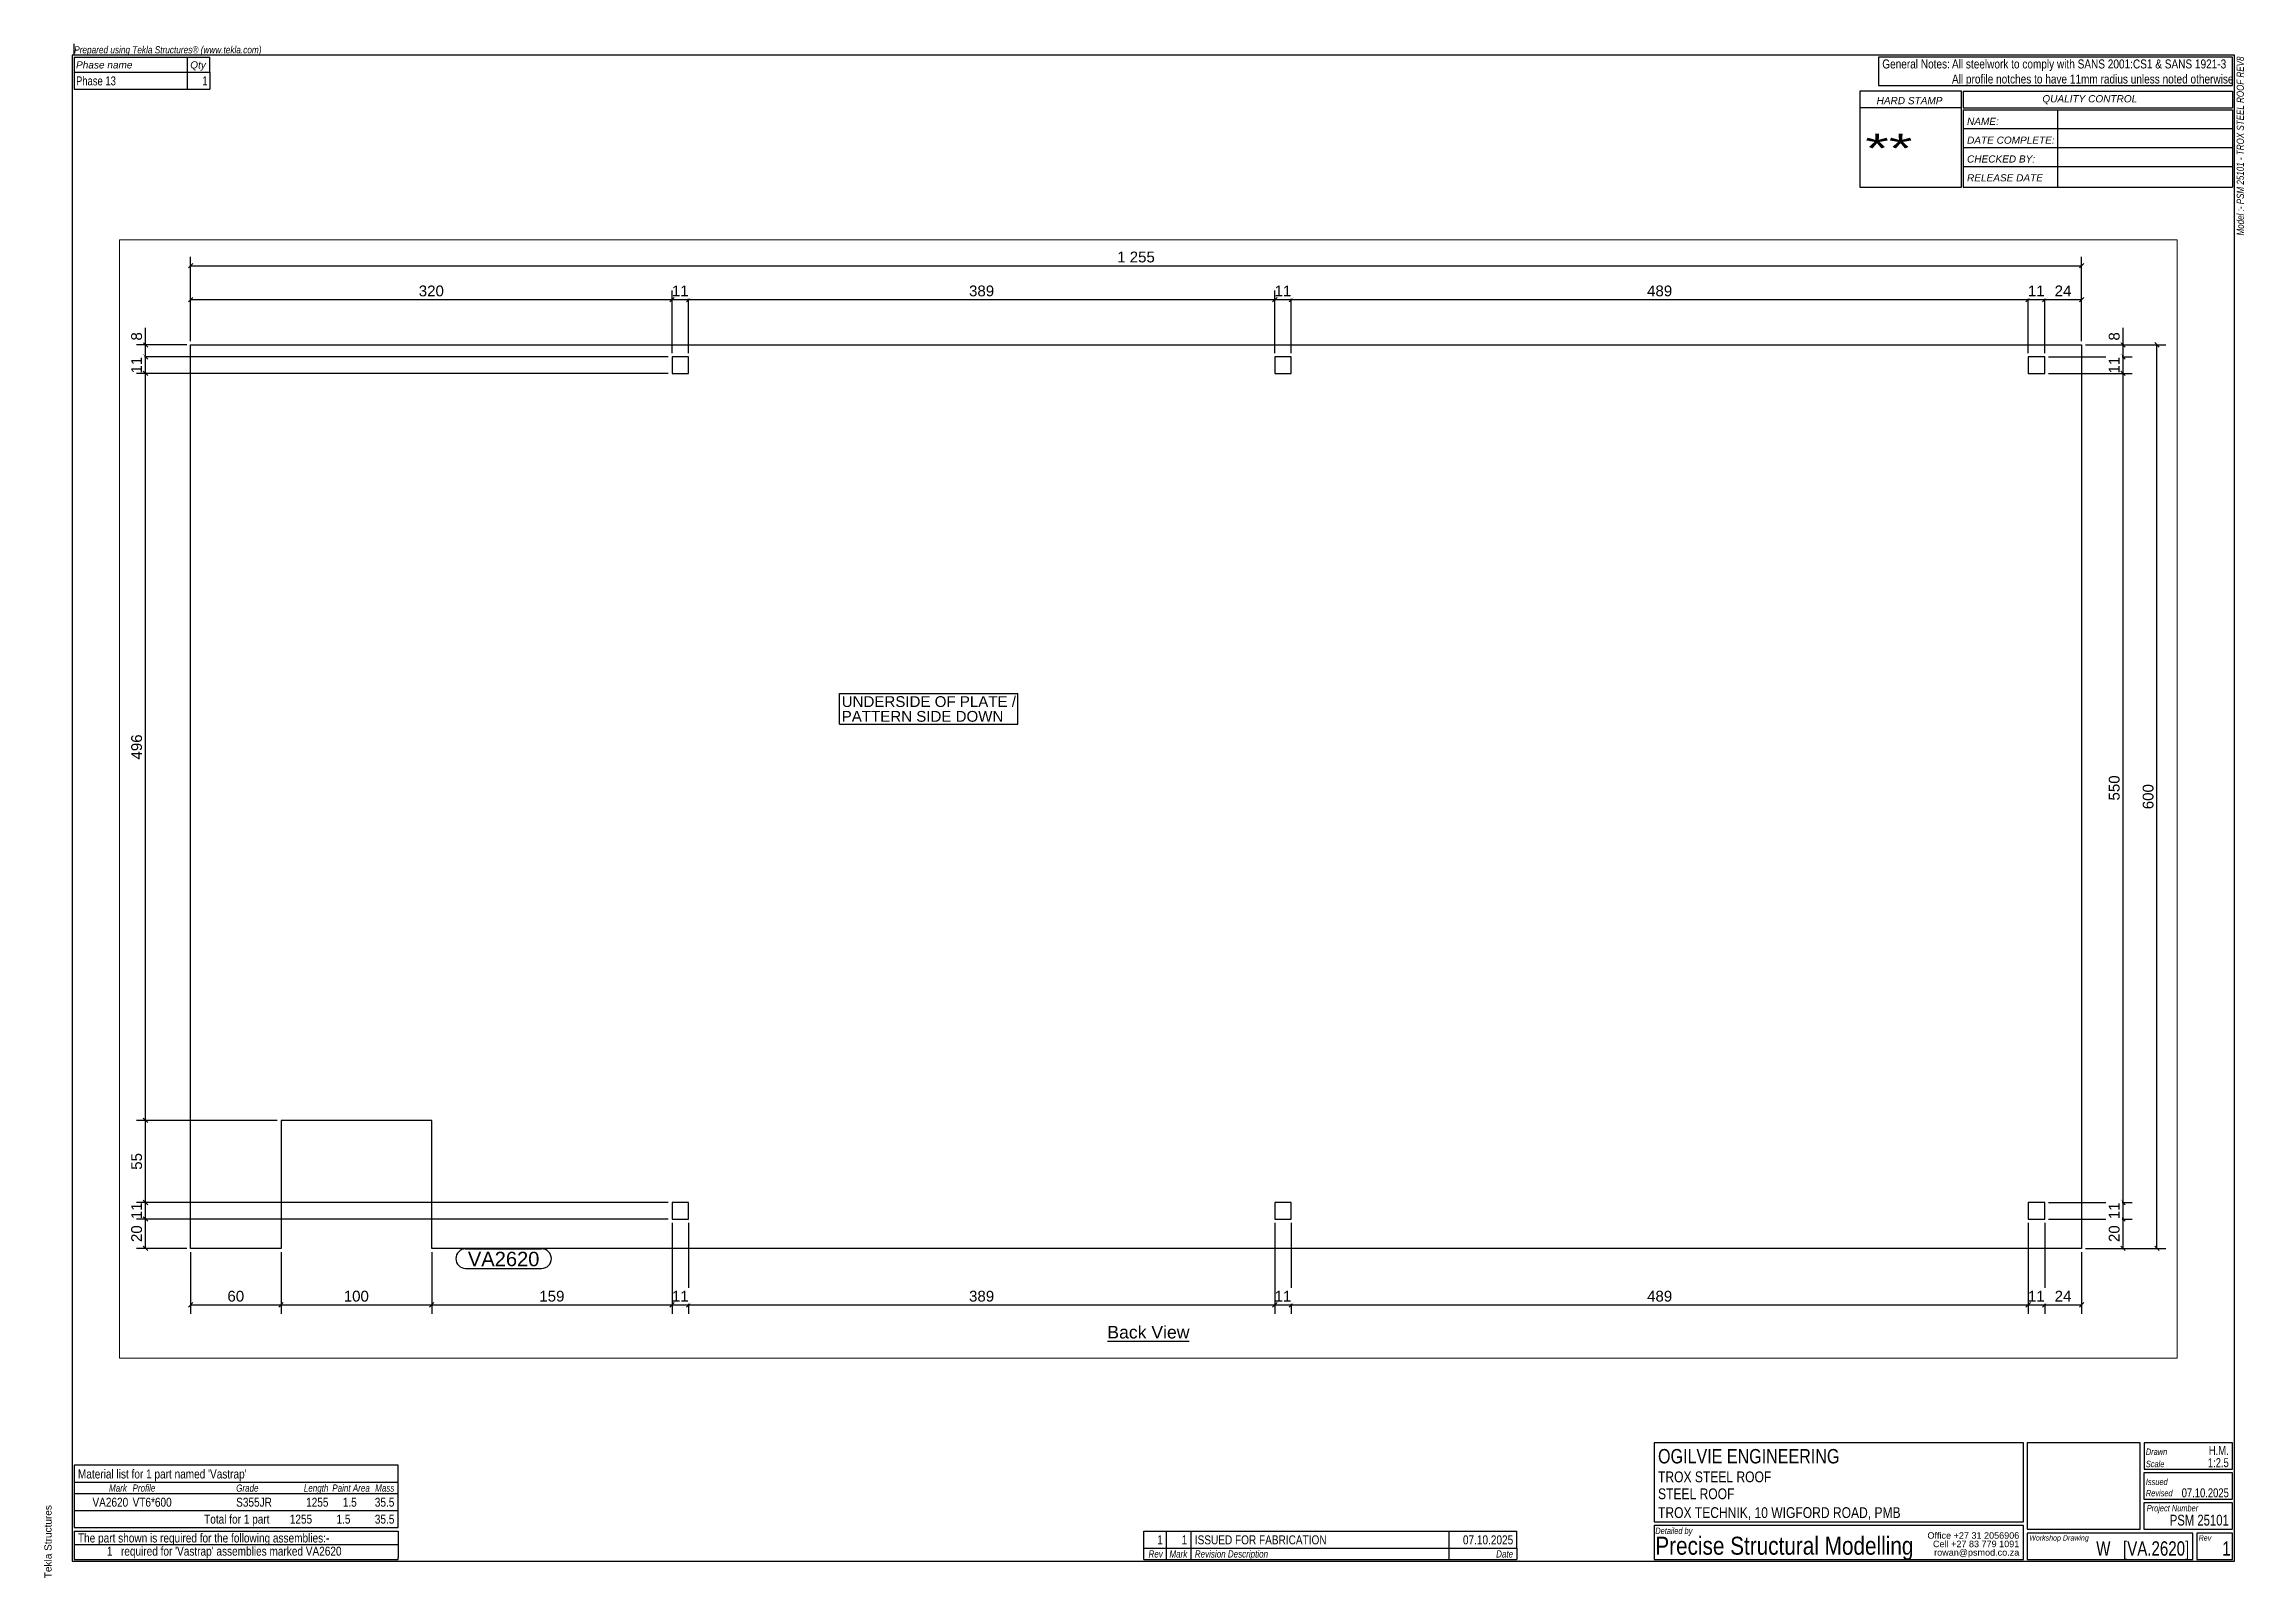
# Paper-space layout 'Layout1' of a CAD drawing. Header units: millimetres. Extents: x 2 to 587, y 6 to 413.
# The model-space entities are those that its viewports show. They can reach past a viewport. Long polylines and large blocks are cut down to what shows.
import ezdxf

# ---------------------------------------------------------------- set-up
doc = ezdxf.new("R2010")
doc.units = ezdxf.units.MM
doc.layers.add('Viewport layer', color=7, linetype='Continuous', plot=False)
doc.styles.add('Arial', font='ARIAL.TTF', dxfattribs={"height": 0.2})
doc.styles.add('Arial Italic', font='ARIALI.TTF', dxfattribs={"height": 0.2})
doc.styles.add('Arial Narrow Italic', font='ARIALNI.TTF', dxfattribs={"height": 0.2})
picture_1 = doc.add_image_def('image1.jpg', size_in_pixel=(1, 1))

# ---------------------------------------------------------------- blocks, each defined once
blk = doc.blocks.new('Unknown-35602758-7681')
at = {"color": 174, "linetype": 'Continuous'}
for p, q in [((584, 410), (10, 410)), ((10, 410), (10, 10)), ((584, 10), (584, 410)), ((10, 10), (584, 10))]:
    blk.add_line(p, q, dxfattribs=at)
at = {"color": 174, "linetype": 'Continuous', "style": 'Arial'}
blk.add_text('Tekla Structures', height=1.9102, rotation=90, dxfattribs=at).set_placement((4.5, 5.5))
blk = doc.blocks.new('Unknown-35602758-7833')
at = {"color": 3, "linetype": 'Continuous'}
for p, q in [((10.5, 409.5), (10.5, 405.5)), ((10.5, 409.5), (46.5, 409.5)), ((46.5, 405.5), (46.5, 409.5)), ((10.5, 405.5), (10.5, 401)), ((46.5, 405.5), (46.5, 401)), ((10.5, 401), (46.5, 401))]:
    blk.add_line(p, q, dxfattribs=at)
at = {"color": 7, "linetype": 'Continuous'}
for p, q in [((40.5, 409.5), (40.5, 405.5)), ((10.5, 405.5), (46.5, 405.5)), ((40.5, 405.5), (40.5, 401))]:
    blk.add_line(p, q, dxfattribs=at)
at = {"color": 7, "style": 'Arial Italic'}
for s, p in [('Phase name', (11, 406.5)), ('Qty', (41.31, 406.5))]:
    blk.add_text(s, height=1.909, dxfattribs=at).set_placement(p)
at = {"color": 1, "linetype": 'Continuous', "style": 'Arial', "width": 0.75}
for s, height, p in [('Phase 13', 2.388, (11, 402)), ('1', 2.39, (44.53, 402))]:
    blk.add_text(s, height=height, dxfattribs=at).set_placement(p)
blk = doc.blocks.new('Unknown-35602758-7828')
at = {"color": 3, "linetype": 'Continuous'}
for p, q in [((10.5, 18), (96.5, 18)), ((10.5, 18), (10.5, 14.5)), ((96.5, 18), (96.5, 14.5)), ((10.5, 14.5), (10.5, 11)), ((96.5, 14.5), (96.5, 11)), ((10.5, 11), (10.5, 10.5)), ((10.5, 10.5), (96.5, 10.5)), ((96.5, 10.5), (96.5, 11))]:
    blk.add_line(p, q, dxfattribs=at)
at = {"color": 7, "linetype": 'Continuous'}
blk.add_line((10.5, 14.5), (96.5, 14.5), dxfattribs=at)
blk.add_line((10.5, 14.5), (96.5, 14.5), dxfattribs=at)
at = {"color": 7, "linetype": 'Continuous', "style": 'Arial', "width": 0.8}
blk.add_text('The part shown is required for the following assemblies:-', height=2.3877, dxfattribs=at).set_placement((11.5, 15))
at = {"color": 1, "linetype": 'Continuous', "style": 'Arial', "width": 0.8}
for s, height, p in [('1', 2.39, (19.18, 11.5)), (" required for 'Vastrap' assemblies marked VA2620", 2.3877, (22.18, 11.5))]:
    blk.add_text(s, height=height, dxfattribs=at).set_placement(p)
blk = doc.blocks.new('Unknown-35602758-7829')
at = {"color": 3, "linetype": 'Continuous'}
for p, q in [((96.5, 35.5), (10.5, 35.5)), ((10.5, 35.5), (10.5, 19)), ((96.5, 19), (96.5, 35.5)), ((10.5, 19), (96.5, 19))]:
    blk.add_line(p, q, dxfattribs=at)
at = {"color": 7, "linetype": 'Continuous'}
for p, q in [((10.5, 31), (96.5, 31)), ((10.5, 28), (96.5, 28)), ((10.5, 23.5), (96.5, 23.5))]:
    blk.add_line(p, q, dxfattribs=at)
at = {"color": 2, "linetype": 'Continuous'}
blk.add_line((11.5, 28.25), (11.5, 28.25), dxfattribs=at)
at = {"color": 7, "linetype": 'Continuous', "style": 'Arial', "width": 0.8}
for s, p in [("Material list for 1 part named 'Vastrap'", (11.5, 32)), ('Total for 1 part', (45, 20))]:
    blk.add_text(s, height=2.3877, dxfattribs=at).set_placement(p)
at = {"color": 7, "width": 0.8}
for s, height, style, p in [('Mark', 1.909, 'Arial Italic', (19.76, 28.5)), ('Profile', 1.909, 'Arial Italic', (26, 28.5)), ('Grade', 1.909, 'Arial Italic', (53.5, 28.5)), ('Length', 1.909, 'Arial Italic', (71.47, 28.5)), ('Paint Area', 1.909, 'Arial Italic', (79.02, 28.5)), ('Mass', 1.909, 'Arial Italic', (90.4, 28.5)), ('1255', 2.388, 'Arial', (67.74, 20)), ('1.5', 2.388, 'Arial', (80.13, 20)), ('35.5', 2.388, 'Arial', (90.31, 20))]:
    blk.add_text(s, height=height, dxfattribs=dict(at, style=style)).set_placement(p)
at = {"color": 1, "style": 'Arial', "width": 0.8}
for s, p in [('VA2620', (15.35, 24.5)), ('VT6*600', (26, 24.5)), ('S355JR', (53.5, 24.5)), ('1255', (72.07, 24.5)), ('1.5', (81.8, 24.5)), ('35.5', (90.31, 24.5))]:
    blk.add_text(s, height=2.388, dxfattribs=at).set_placement(p)
blk = doc.blocks.new('Unknown-35602758-7830')
at = {"color": 7, "style": 'Arial Italic', "width": 0.8}
blk.add_text('Model :- PSM 25101 - TROX STEEL ROOF REV8', height=1.9089, rotation=90, dxfattribs=at).set_placement((586.5, 362.13))
blk = doc.blocks.new('Unknown-35602758-7831')
at = {"color": 3, "linetype": 'Continuous'}
for p, q in [((583.5, 409.5), (489.5, 409.5)), ((489.5, 409.5), (489.5, 402)), ((583.5, 402), (583.5, 409.5)), ((489.5, 402), (583.5, 402))]:
    blk.add_line(p, q, dxfattribs=at)
at = {"color": 7, "style": 'Arial', "width": 0.8}
for s, p in [('General Notes:', (490.5, 406.5)), ('All profile notches to have 11mm radius unless noted otherwise', (509, 402.5))]:
    blk.add_text(s, height=2.3877, dxfattribs=at).set_placement(p)
at = {"color": 7, "linetype": 'Continuous', "style": 'Arial', "width": 0.8}
blk.add_text('All steelwork to comply with SANS 2001:CS1 & SANS 1921-3', height=2.3877, dxfattribs=at).set_placement((509, 406.5))
blk = doc.blocks.new('Unknown-35602758-7832')
at = {"color": 2, "linetype": 'Continuous'}
blk.add_line((10.5, 410), (10.5, 413), dxfattribs=at)
at = {"color": 7, "style": 'Arial Narrow Italic'}
blk.add_text('Prepared using Tekla Structures® (www.tekla.com)', height=1.9089, dxfattribs=at).set_placement((10.5, 410.5))
blk = doc.blocks.new('Unknown-35602758-7834')
at = {"color": 3, "linetype": 'Continuous'}
for p, q in [((527.97, 41.5), (429.97, 41.5)), ((429.97, 41.5), (429.97, 20.5)), ((527.97, 20.5), (527.97, 41.5)), ((558.97, 41.5), (528.97, 41.5)), ((528.97, 41.5), (528.97, 18.5)), ((558.97, 18.5), (558.97, 41.5)), ((583.47, 41.5), (560, 41.5)), ((560, 41.5), (560, 34.5)), ((583.47, 34.5), (583.47, 41.5)), ((583.5, 33.5), (559.97, 33.5)), ((559.97, 33.5), (559.97, 26.5)), ((560, 34.5), (583.47, 34.5)), ((583.5, 26.5), (583.5, 33.5)), ((559.97, 26.5), (583.5, 26.5)), ((583.5, 25.5), (559.97, 25.5)), ((559.97, 25.5), (559.97, 18.5)), ((583.5, 18.5), (583.5, 25.5)), ((429.97, 20.5), (527.97, 20.5)), ((527.97, 19.5), (429.97, 19.5)), ((429.97, 19.5), (429.97, 10.5)), ((527.97, 10.5), (527.97, 19.5)), ((528.97, 18.5), (558.97, 18.5)), ((559.97, 18.5), (583.5, 18.5)), ((429.97, 10.5), (527.97, 10.5))]:
    blk.add_line(p, q, dxfattribs=at)
at = {"color": 5, "linetype": 'Continuous'}
for p, q in [((572.97, 17.5), (528.97, 17.5)), ((528.97, 17.5), (528.97, 10.5)), ((572.97, 10.5), (572.97, 17.5)), ((583.5, 17.5), (573.97, 17.5)), ((573.97, 17.5), (573.97, 10.5)), ((583.5, 10.5), (583.5, 17.5)), ((528.97, 10.5), (572.97, 10.5)), ((573.97, 10.5), (583.5, 10.5))]:
    blk.add_line(p, q, dxfattribs=at)
at = {"color": 1, "linetype": 'Continuous', "style": 'Arial'}
for s, height, width, p in [('OGILVIE ENGINEERING', 3.8203, 0.8, (430.97, 36)), ('1:2.5', 2.388, 0.75, (576.93, 35)), ('H.M.', 2.388, 0.75, (577.19, 38.25)), ('07.10.2025', 2.388, 0.75, (569.98, 27)), ('PSM 25101', 2.865, 0.75, (566.81, 19.5))]:
    blk.add_text(s, height=height, dxfattribs=dict(at, width=width)).set_placement(p)
at = {"color": 7, "linetype": 'Continuous'}
for s, height, style, width, p in [('Drawn', 1.718, 'Arial Italic', 0.75, (560.47, 38.25)), ('Scale', 1.718, 'Arial Italic', 0.75, (560.47, 35)), ('TROX STEEL ROOF', 2.8652, 'Arial', 0.8, (430.97, 31)), ('STEEL ROOF', 2.865, 'Arial', 0.8, (430.97, 26.5)), ('Issued', 1.718, 'Arial Italic', 0.75, (560.47, 30.25)), ('TROX TECHNIK, 10 WIGFORD ROAD, PMB', 2.8652, 'Arial', 0.8, (430.97, 21.5)), ('Revised', 1.718, 'Arial Italic', 0.75, (560.47, 27.25)), ('Project Number', 1.718, 'Arial Italic', 0.75, (560.71, 23.25)), ('Detailed by', 1.718, 'Arial Italic', 0.75, (430.25, 17.25)), ('Workshop Drawing', 1.4316, 'Arial Italic', 0.75, (529.5, 15.5)), ('Rev', 1.432, 'Arial Italic', 0.75, (574.5, 15.5))]:
    blk.add_text(s, height=height, dxfattribs=dict(at, style=style, width=width)).set_placement(p)
at = {"color": 7, "linetype": 'Continuous', "style": 'Arial'}
for s, p in [('Office +27 31 2056906', (502.5, 16)), ('Cell +27 83 779 1091', (503.97, 13.75)), ('rowan@psmod.co.za', (504.27, 11.5))]:
    blk.add_text(s, height=1.7191, dxfattribs=at).set_placement(p)
at = {"color": 5, "linetype": 'Continuous', "style": 'Arial'}
for s, height, width, p in [('Precise Structural Modelling', 4.7754, 0.825, (430.25, 11.75)), ('W   [VA.2620]', 3.8203, 0.75, (547.3, 11.5)), ('1', 3.82, 0.75, (580.77, 11.5))]:
    blk.add_text(s, height=height, dxfattribs=dict(at, width=width)).set_placement(p)
at = {"color": 7, "linetype": 'Continuous'}
image = blk.add_image(picture_1, insert=(394, 10), size_in_units=(0.0616, 0.0967), dxfattribs=at)
image.dxf.flags = 7
blk = doc.blocks.new('Unknown-35602758-7835')
at = {"color": 3, "linetype": 'Continuous'}
for p, q in [((294.5, 18), (393.5, 18)), ((294.5, 13.5), (294.5, 18)), ((393.5, 13.5), (393.5, 18)), ((294.5, 10.5), (294.5, 13.5)), ((393.5, 13.5), (393.5, 10.5)), ((294.5, 10.5), (393.5, 10.5))]:
    blk.add_line(p, q, dxfattribs=at)
at = {"color": 7, "linetype": 'Continuous'}
for p, q in [((294.5, 18), (393.5, 18)), ((300.5, 13.5), (300.5, 18)), ((307, 13.5), (307, 18)), ((375.5, 13.5), (375.5, 18)), ((294.5, 13.5), (393.5, 13.5)), ((300.5, 10.5), (300.5, 13.5)), ((307, 10.5), (307, 13.5)), ((375.5, 10.5), (375.5, 13.5)), ((381, 10.5), (381, 10.5))]:
    blk.add_line(p, q, dxfattribs=at)
at = {"color": 7, "linetype": 'Continuous', "style": 'Arial Italic', "width": 0.8}
for s, height, p in [('Rev', 1.909, (295.71, 11)), ('Mark', 1.909, (301.26, 11)), ('Revision Description', 1.9089, (308, 11)), ('Date', 1.909, (387.99, 11))]:
    blk.add_text(s, height=height, dxfattribs=at).set_placement(p)
at = {"color": 1, "linetype": 'Continuous', "style": 'Arial', "width": 0.8}
for s, height, p in [('1', 2.39, (298.02, 14.5)), ('1', 2.39, (304.52, 14.5)), ('ISSUED FOR FABRICATION', 2.3877, (308, 14.5)), ('07.10.2025', 2.388, (379.17, 14.5))]:
    blk.add_text(s, height=height, dxfattribs=at).set_placement(p)
blk = doc.blocks.new('Unknown-35602758-7837')
at = {"color": 3, "linetype": 'Continuous'}
for p, q in [((511.5, 400.5), (484.5, 400.5)), ((484.5, 400.5), (484.5, 375)), ((511.5, 375), (511.5, 400.5)), ((512, 400.5), (512, 396)), ((512, 400.5), (583.5, 400.5)), ((583.5, 400.5), (583.5, 396)), ((511.5, 396), (484.5, 396)), ((512, 396), (583.5, 396)), ((512, 395.5), (512, 375)), ((512, 395.5), (583.5, 395.5)), ((537, 395.5), (537, 375)), ((583.5, 395.5), (583.5, 375)), ((583.5, 390.5), (512, 390.5)), ((512, 385.5), (583.5, 385.5)), ((512, 380.5), (583.5, 380.5)), ((484.5, 375), (511.5, 375)), ((512, 375), (583.5, 375))]:
    blk.add_line(p, q, dxfattribs=at)
at = {"color": 7, "linetype": 'Continuous', "style": 'Arial Italic'}
for s, height, p in [('HARD STAMP', 1.909, (489, 397)), ('NAME:', 1.909, (513, 391.5)), ('DATE COMPLETE:', 1.9089, (513, 386.5)), ('CHECKED BY:', 1.9089, (513, 381.5)), ('RELEASE DATE', 1.9089, (513, 376.5))]:
    blk.add_text(s, height=height, dxfattribs=at).set_placement(p)
at = {"color": 7, "style": 'Arial Italic'}
blk.add_text('QUALITY CONTROL', height=1.9089, dxfattribs=at).set_placement((533, 397.5))
at = {"color": 7, "linetype": 'Continuous', "style": 'Arial', "width": 1.5}
blk.add_text('**', height=7.641, dxfattribs=at).set_placement((486, 381.5))
blk = doc.blocks.new('Unknown-35602758-11 - 5966')
at = {"color": 6, "linetype": 'Continuous'}
blk.add_line((655.7, 11.2), (710.1, 11.2), dxfattribs=at)
at = {"color": 0, "linetype": 'Continuous'}
blk.add_wipeout([(710.1, 13.1), (710.1, 21.9), (655.7, 21.9), (655.7, 13.1)], dxfattribs=at)
at = {"color": 6, "linetype": 'Continuous', "style": 'Arial'}
blk.add_text('Back View', height=8.36, dxfattribs=at).set_placement((655.7, 13.1))
blk = doc.blocks.new('Part-35602758-6001 - 5966')
at = {"color": 30, "linetype": 'Continuous'}
for p, q in [((47.3, 72.9), (47.3, 672.9)), ((47.3, 672.9), (1302.3, 672.9)), ((1302.3, 672.9), (1302.3, 72.9)), ((377.8, 664.9), (366.8, 664.9)), ((366.8, 664.9), (366.8, 653.9)), ((377.8, 653.9), (377.8, 664.9)), ((777.8, 664.9), (766.8, 664.9)), ((766.8, 664.9), (766.8, 653.9)), ((777.8, 653.9), (777.8, 664.9)), ((1277.8, 664.9), (1266.8, 664.9)), ((1266.8, 664.9), (1266.8, 653.9)), ((1277.8, 653.9), (1277.8, 664.9)), ((366.8, 653.9), (377.8, 653.9)), ((766.8, 653.9), (777.8, 653.9)), ((1266.8, 653.9), (1277.8, 653.9)), ((207.3, 157.9), (107.3, 157.9)), ((107.3, 157.9), (107.3, 72.9)), ((207.3, 72.9), (207.3, 157.9)), ((377.8, 103.4), (366.8, 103.4)), ((366.8, 103.4), (366.8, 92.4)), ((377.8, 92.4), (377.8, 103.4)), ((777.8, 103.4), (766.8, 103.4)), ((766.8, 103.4), (766.8, 92.4)), ((777.8, 92.4), (777.8, 103.4)), ((1277.8, 103.4), (1266.8, 103.4)), ((1266.8, 103.4), (1266.8, 92.4)), ((1277.8, 92.4), (1277.8, 103.4)), ((366.8, 92.4), (377.8, 92.4)), ((766.8, 92.4), (777.8, 92.4)), ((1266.8, 92.4), (1277.8, 92.4)), ((107.3, 72.9), (47.3, 72.9)), ((1302.3, 72.9), (207.3, 72.9))]:
    blk.add_line(p, q, dxfattribs=at)
blk = doc.blocks.new('StraightDimension-35602758-6169 - 5966')
at = {"color": 7, "linetype": 'Continuous'}
for p, q in [((364.3, 103.4), (11.3, 103.4)), ((15.8, 104.9), (18.8, 101.9)), ((17.3, 92.4), (17.3, 103.4)), ((364.3, 92.4), (11.3, 92.4)), ((18.8, 90.9), (15.8, 93.9))]:
    blk.add_line(p, q, dxfattribs=at)
at = {"color": 0}
blk.add_wipeout([(16.5, 104.9), (6, 104.9), (6, 90.8), (16.5, 90.8)], dxfattribs=at)
at = {"color": 96, "style": 'Arial'}
blk.add_text('11', height=7.16, rotation=90.0002, dxfattribs=at).set_placement((15, 92.3))
blk = doc.blocks.new('StraightDimension-35602758-6012 - 5966')
at = {"color": 7, "linetype": 'Continuous'}
for p, q in [((107.3, 70.4), (107.3, 29.4)), ((207.3, 70.4), (207.3, 29.4)), ((108.8, 36.9), (105.8, 33.9)), ((107.3, 35.4), (207.3, 35.4)), ((205.8, 33.9), (208.8, 36.9))]:
    blk.add_line(p, q, dxfattribs=at)
at = {"color": 0}
blk.add_wipeout([(167.1, 36.1), (167.1, 46.6), (147.4, 46.6), (147.4, 36.1)], dxfattribs=at)
at = {"color": 96, "style": 'Arial'}
blk.add_text('100', height=7.16, dxfattribs=at).set_placement((148.9, 37.6))
blk = doc.blocks.new('StraightDimension-35602758-6133 - 5966')
at = {"color": 7, "linetype": 'Continuous'}
for p, q in [((779.3, 704.4), (776.3, 701.4)), ((777.8, 667.4), (777.8, 708.9)), ((777.8, 702.9), (1266.8, 702.9)), ((1265.3, 701.4), (1268.3, 704.4)), ((1266.8, 667.4), (1266.8, 708.9))]:
    blk.add_line(p, q, dxfattribs=at)
at = {"color": 0}
blk.add_wipeout([(1032.1, 703.6), (1032.1, 714.1), (1012.4, 714.1), (1012.4, 703.6)], dxfattribs=at)
at = {"color": 96, "style": 'Arial'}
blk.add_text('489', height=7.16, dxfattribs=at).set_placement((1013.9, 705.1))
blk = doc.blocks.new('StraightDimension-35602758-6005 - 5966')
at = {"color": 7, "linetype": 'Continuous'}
for p, q in [((1277.8, 89.9), (1277.8, 29.4)), ((1302.3, 70.4), (1302.3, 29.4)), ((1279.3, 36.9), (1276.3, 33.9)), ((1277.8, 35.4), (1302.3, 35.4)), ((1300.8, 33.9), (1303.8, 36.9))]:
    blk.add_line(p, q, dxfattribs=at)
at = {"color": 0}
blk.add_wipeout([(1297.1, 36.1), (1297.1, 46.6), (1282.9, 46.6), (1282.9, 36.1)], dxfattribs=at)
at = {"color": 96, "style": 'Arial'}
blk.add_text('24', height=7.16, dxfattribs=at).set_placement((1284.4, 37.6))
blk = doc.blocks.new('StraightDimension-35602758-6134 - 5966')
at = {"color": 7, "linetype": 'Continuous'}
for p, q in [((765.3, 701.4), (768.3, 704.4)), ((766.8, 667.4), (766.8, 708.9)), ((766.8, 702.9), (777.8, 702.9)), ((779.3, 704.4), (776.3, 701.4)), ((777.8, 667.4), (777.8, 708.9))]:
    blk.add_line(p, q, dxfattribs=at)
at = {"color": 0}
blk.add_wipeout([(779.3, 703.6), (779.3, 714.1), (765.2, 714.1), (765.2, 703.6)], dxfattribs=at)
at = {"color": 96, "style": 'Arial'}
blk.add_text('11', height=7.16, dxfattribs=at).set_placement((766.7, 705.1))
blk = doc.blocks.new('StraightDimension-35602758-6006 - 5966')
at = {"color": 7, "linetype": 'Continuous'}
for p, q in [((1266.8, 89.9), (1266.8, 29.4)), ((1277.8, 89.9), (1277.8, 29.4)), ((1265.3, 33.9), (1268.3, 36.9)), ((1266.8, 35.4), (1277.8, 35.4)), ((1279.3, 36.9), (1276.3, 33.9))]:
    blk.add_line(p, q, dxfattribs=at)
at = {"color": 0}
blk.add_wipeout([(1279.3, 36.1), (1279.3, 46.6), (1265.2, 46.6), (1265.2, 36.1)], dxfattribs=at)
at = {"color": 96, "style": 'Arial'}
blk.add_text('11', height=7.16, dxfattribs=at).set_placement((1266.7, 37.6))
blk = doc.blocks.new('StraightDimension-35602758-6135 - 5966')
at = {"color": 7, "linetype": 'Continuous'}
for p, q in [((379.3, 704.4), (376.3, 701.4)), ((377.8, 667.4), (377.8, 708.9)), ((377.8, 702.9), (766.8, 702.9)), ((765.3, 701.4), (768.3, 704.4)), ((766.8, 667.4), (766.8, 708.9))]:
    blk.add_line(p, q, dxfattribs=at)
at = {"color": 0}
blk.add_wipeout([(582.1, 703.6), (582.1, 714.1), (562.4, 714.1), (562.4, 703.6)], dxfattribs=at)
at = {"color": 96, "style": 'Arial'}
blk.add_text('389', height=7.16, dxfattribs=at).set_placement((563.9, 705.1))
blk = doc.blocks.new('StraightDimension-35602758-6007 - 5966')
at = {"color": 7, "linetype": 'Continuous'}
for p, q in [((777.8, 89.9), (777.8, 29.4)), ((1266.8, 89.9), (1266.8, 29.4)), ((779.3, 36.9), (776.3, 33.9)), ((777.8, 35.4), (1266.8, 35.4)), ((1265.3, 33.9), (1268.3, 36.9))]:
    blk.add_line(p, q, dxfattribs=at)
at = {"color": 0}
blk.add_wipeout([(1032.1, 36.1), (1032.1, 46.6), (1012.4, 46.6), (1012.4, 36.1)], dxfattribs=at)
at = {"color": 96, "style": 'Arial'}
blk.add_text('489', height=7.16, dxfattribs=at).set_placement((1013.9, 37.6))
blk = doc.blocks.new('StraightDimension-35602758-6136 - 5966')
at = {"color": 7, "linetype": 'Continuous'}
for p, q in [((365.3, 701.4), (368.3, 704.4)), ((366.8, 667.4), (366.8, 708.9)), ((366.8, 702.9), (377.8, 702.9)), ((379.3, 704.4), (376.3, 701.4)), ((377.8, 667.4), (377.8, 708.9))]:
    blk.add_line(p, q, dxfattribs=at)
at = {"color": 0}
blk.add_wipeout([(379.3, 703.6), (379.3, 714.1), (365.2, 714.1), (365.2, 703.6)], dxfattribs=at)
at = {"color": 96, "style": 'Arial'}
blk.add_text('11', height=7.16, dxfattribs=at).set_placement((366.7, 705.1))
blk = doc.blocks.new('StraightDimension-35602758-6008 - 5966')
at = {"color": 7, "linetype": 'Continuous'}
for p, q in [((766.8, 89.9), (766.8, 29.4)), ((777.8, 89.9), (777.8, 29.4)), ((765.3, 33.9), (768.3, 36.9)), ((766.8, 35.4), (777.8, 35.4)), ((779.3, 36.9), (776.3, 33.9))]:
    blk.add_line(p, q, dxfattribs=at)
at = {"color": 0}
blk.add_wipeout([(779.3, 36.1), (779.3, 46.6), (765.2, 46.6), (765.2, 36.1)], dxfattribs=at)
at = {"color": 96, "style": 'Arial'}
blk.add_text('11', height=7.16, dxfattribs=at).set_placement((766.7, 37.6))
blk = doc.blocks.new('StraightDimension-35602758-6137 - 5966')
at = {"color": 7, "linetype": 'Continuous'}
for p, q in [((48.8, 704.4), (45.8, 701.4)), ((47.3, 675.4), (47.3, 708.9)), ((47.3, 702.9), (366.8, 702.9)), ((365.3, 701.4), (368.3, 704.4)), ((366.8, 667.4), (366.8, 708.9))]:
    blk.add_line(p, q, dxfattribs=at)
at = {"color": 0}
blk.add_wipeout([(216.8, 703.6), (216.8, 714.1), (197.2, 714.1), (197.2, 703.6)], dxfattribs=at)
at = {"color": 96, "style": 'Arial'}
blk.add_text('320', height=7.16, dxfattribs=at).set_placement((198.7, 705.1))
blk = doc.blocks.new('StraightDimension-35602758-6009 - 5966')
at = {"color": 7, "linetype": 'Continuous'}
for p, q in [((377.8, 89.9), (377.8, 29.4)), ((766.8, 89.9), (766.8, 29.4)), ((379.3, 36.9), (376.3, 33.9)), ((377.8, 35.4), (766.8, 35.4)), ((765.3, 33.9), (768.3, 36.9))]:
    blk.add_line(p, q, dxfattribs=at)
at = {"color": 0}
blk.add_wipeout([(582.1, 36.1), (582.1, 46.6), (562.4, 46.6), (562.4, 36.1)], dxfattribs=at)
at = {"color": 96, "style": 'Arial'}
blk.add_text('389', height=7.16, dxfattribs=at).set_placement((563.9, 37.6))
blk = doc.blocks.new('StraightDimension-35602758-6195 - 5966')
at = {"color": 7, "linetype": 'Continuous'}
for p, q in [((1280.3, 92.4), (1335.8, 92.4)), ((1331.3, 90.9), (1328.3, 93.9)), ((1329.8, 72.9), (1329.8, 92.4)), ((1328.3, 74.4), (1331.3, 71.4)), ((1304.8, 72.9), (1335.8, 72.9))]:
    blk.add_line(p, q, dxfattribs=at)
at = {"color": 0}
blk.add_wipeout([(1329, 89.7), (1318.5, 89.7), (1318.5, 75.6), (1329, 75.6)], dxfattribs=at)
at = {"color": 96, "style": 'Arial'}
blk.add_text('20', height=7.16, rotation=90.0002, dxfattribs=at).set_placement((1327.5, 77.1))
blk = doc.blocks.new('StraightDimension-35602758-6010 - 5966')
at = {"color": 7, "linetype": 'Continuous'}
for p, q in [((366.8, 89.9), (366.8, 29.4)), ((377.8, 89.9), (377.8, 29.4)), ((365.3, 33.9), (368.3, 36.9)), ((366.8, 35.4), (377.8, 35.4)), ((379.3, 36.9), (376.3, 33.9))]:
    blk.add_line(p, q, dxfattribs=at)
at = {"color": 0}
blk.add_wipeout([(379.3, 36.1), (379.3, 46.6), (365.2, 46.6), (365.2, 36.1)], dxfattribs=at)
at = {"color": 96, "style": 'Arial'}
blk.add_text('11', height=7.16, dxfattribs=at).set_placement((366.7, 37.6))
blk = doc.blocks.new('StraightDimension-35602758-6011 - 5966')
at = {"color": 7, "linetype": 'Continuous'}
for p, q in [((366.8, 89.9), (366.8, 29.4)), ((207.3, 70.4), (207.3, 29.4)), ((208.8, 36.9), (205.8, 33.9)), ((207.3, 35.4), (366.8, 35.4)), ((365.3, 33.9), (368.3, 36.9))]:
    blk.add_line(p, q, dxfattribs=at)
at = {"color": 0}
blk.add_wipeout([(296.8, 36.1), (296.8, 46.6), (277.2, 46.6), (277.2, 36.1)], dxfattribs=at)
at = {"color": 96, "style": 'Arial'}
blk.add_text('159', height=7.16, dxfattribs=at).set_placement((278.7, 37.6))
blk = doc.blocks.new('StraightDimension-35602758-6013 - 5966')
at = {"color": 7, "linetype": 'Continuous'}
for p, q in [((47.3, 70.4), (47.3, 29.4)), ((107.3, 70.4), (107.3, 29.4)), ((48.8, 36.9), (45.8, 33.9)), ((47.3, 35.4), (107.3, 35.4)), ((105.8, 33.9), (108.8, 36.9))]:
    blk.add_line(p, q, dxfattribs=at)
at = {"color": 0}
blk.add_wipeout([(84.3, 36.1), (84.3, 46.6), (70.2, 46.6), (70.2, 36.1)], dxfattribs=at)
at = {"color": 96, "style": 'Arial'}
blk.add_text('60', height=7.16, dxfattribs=at).set_placement((71.7, 37.6))
blk = doc.blocks.new('StraightDimension-35602758-6131 - 5966')
at = {"color": 7, "linetype": 'Continuous'}
for p, q in [((1279.3, 704.4), (1276.3, 701.4)), ((1277.8, 667.4), (1277.8, 708.9)), ((1277.8, 702.9), (1302.3, 702.9)), ((1300.8, 701.4), (1303.8, 704.4)), ((1302.3, 675.4), (1302.3, 708.9))]:
    blk.add_line(p, q, dxfattribs=at)
at = {"color": 0}
blk.add_wipeout([(1297.1, 703.6), (1297.1, 714.1), (1282.9, 714.1), (1282.9, 703.6)], dxfattribs=at)
at = {"color": 96, "style": 'Arial'}
blk.add_text('24', height=7.16, dxfattribs=at).set_placement((1284.4, 705.1))
blk = doc.blocks.new('StraightDimension-35602758-6132 - 5966')
at = {"color": 7, "linetype": 'Continuous'}
for p, q in [((1265.3, 701.4), (1268.3, 704.4)), ((1266.8, 667.4), (1266.8, 708.9)), ((1266.8, 702.9), (1277.8, 702.9)), ((1279.3, 704.4), (1276.3, 701.4)), ((1277.8, 667.4), (1277.8, 708.9))]:
    blk.add_line(p, q, dxfattribs=at)
at = {"color": 0}
blk.add_wipeout([(1279.3, 703.6), (1279.3, 714.1), (1265.2, 714.1), (1265.2, 703.6)], dxfattribs=at)
at = {"color": 96, "style": 'Arial'}
blk.add_text('11', height=7.16, dxfattribs=at).set_placement((1266.7, 705.1))
blk = doc.blocks.new('StraightDimension-35602758-6160 - 5966')
at = {"color": 7, "linetype": 'Continuous'}
for p, q in [((47.3, 675.4), (47.3, 731.4)), ((1302.3, 675.4), (1302.3, 731.4)), ((48.8, 726.9), (45.8, 723.9)), ((47.3, 725.4), (1302.3, 725.4)), ((1300.8, 723.9), (1303.8, 726.9))]:
    blk.add_line(p, q, dxfattribs=at)
at = {"color": 0}
blk.add_wipeout([(688.8, 726.1), (688.8, 736.6), (660.7, 736.6), (660.7, 726.1)], dxfattribs=at)
at = {"color": 96, "style": 'Arial'}
blk.add_text('1 255', height=7.16, dxfattribs=at).set_placement((662.2, 727.6))
blk = doc.blocks.new('StraightDimension-35602758-6165 - 5966')
at = {"color": 7, "linetype": 'Continuous'}
for p, q in [((44.8, 672.9), (11.3, 672.9)), ((15.8, 674.4), (18.8, 671.4)), ((17.3, 664.9), (17.3, 672.9)), ((364.3, 664.9), (11.3, 664.9)), ((18.8, 663.4), (15.8, 666.4))]:
    blk.add_line(p, q, dxfattribs=at)
at = {"color": 0}
blk.add_wipeout([(16.5, 682.7), (6, 682.7), (6, 674.2), (16.5, 674.2)], dxfattribs=at)
at = {"color": 7, "linetype": 'Continuous'}
blk.add_line((17.3, 672.9), (17.3, 684.1), dxfattribs=at)
blk.add_line((17.3, 672.9), (17.3, 684.1), dxfattribs=at)
at = {"color": 96, "style": 'Arial'}
blk.add_text('8', height=7.16, rotation=90.0002, dxfattribs=at).set_placement((15, 675.7))
blk = doc.blocks.new('StraightDimension-35602758-6166 - 5966')
at = {"color": 7, "linetype": 'Continuous'}
for p, q in [((364.3, 664.9), (11.3, 664.9)), ((15.8, 666.4), (18.8, 663.4)), ((17.3, 653.9), (17.3, 664.9)), ((364.3, 653.9), (11.3, 653.9)), ((18.8, 652.4), (15.8, 655.4))]:
    blk.add_line(p, q, dxfattribs=at)
at = {"color": 0}
blk.add_wipeout([(16.5, 666.4), (6, 666.4), (6, 652.3), (16.5, 652.3)], dxfattribs=at)
at = {"color": 96, "style": 'Arial'}
blk.add_text('11', height=7.16, rotation=90.0002, dxfattribs=at).set_placement((15, 653.8))
blk = doc.blocks.new('StraightDimension-35602758-6167 - 5966')
at = {"color": 7, "linetype": 'Continuous'}
for p, q in [((364.3, 653.9), (11.3, 653.9)), ((18.8, 652.4), (15.8, 655.4)), ((17.3, 157.9), (17.3, 653.9)), ((104.8, 157.9), (11.3, 157.9)), ((15.8, 159.4), (18.8, 156.4))]:
    blk.add_line(p, q, dxfattribs=at)
at = {"color": 0}
blk.add_wipeout([(16.5, 415.7), (6, 415.7), (6, 396), (16.5, 396)], dxfattribs=at)
at = {"color": 96, "style": 'Arial'}
blk.add_text('496', height=7.16, rotation=90.0002, dxfattribs=at).set_placement((15, 397.5))
blk = doc.blocks.new('StraightDimension-35602758-6168 - 5966')
at = {"color": 7, "linetype": 'Continuous'}
for p, q in [((104.8, 157.9), (11.3, 157.9)), ((18.8, 156.4), (15.8, 159.4)), ((17.3, 103.4), (17.3, 157.9)), ((364.3, 103.4), (11.3, 103.4)), ((15.8, 104.9), (18.8, 101.9))]:
    blk.add_line(p, q, dxfattribs=at)
at = {"color": 0}
blk.add_wipeout([(16.5, 137.7), (6, 137.7), (6, 123.6), (16.5, 123.6)], dxfattribs=at)
at = {"color": 96, "style": 'Arial'}
blk.add_text('55', height=7.16, rotation=90.0002, dxfattribs=at).set_placement((15, 125.1))
blk = doc.blocks.new('StraightDimension-35602758-6170 - 5966')
at = {"color": 7, "linetype": 'Continuous'}
for p, q in [((364.3, 92.4), (11.3, 92.4)), ((18.8, 90.9), (15.8, 93.9)), ((17.3, 72.9), (17.3, 92.4)), ((15.8, 74.4), (18.8, 71.4)), ((44.8, 72.9), (11.3, 72.9))]:
    blk.add_line(p, q, dxfattribs=at)
at = {"color": 0}
blk.add_wipeout([(16.5, 89.7), (6, 89.7), (6, 75.6), (16.5, 75.6)], dxfattribs=at)
at = {"color": 96, "style": 'Arial'}
blk.add_text('20', height=7.16, rotation=90.0002, dxfattribs=at).set_placement((15, 77.1))
blk = doc.blocks.new('StraightDimension-35602758-6191 - 5966')
at = {"color": 7, "linetype": 'Continuous'}
for p, q in [((1304.8, 672.9), (1335.8, 672.9)), ((1328.3, 674.4), (1331.3, 671.4)), ((1329.8, 664.9), (1329.8, 672.9)), ((1280.3, 664.9), (1335.8, 664.9)), ((1331.3, 663.4), (1328.3, 666.4))]:
    blk.add_line(p, q, dxfattribs=at)
at = {"color": 0}
blk.add_wipeout([(1329, 682.7), (1318.5, 682.7), (1318.5, 674.2), (1329, 674.2)], dxfattribs=at)
at = {"color": 7, "linetype": 'Continuous'}
blk.add_line((1329.8, 672.9), (1329.8, 684.1), dxfattribs=at)
blk.add_line((1329.8, 672.9), (1329.8, 684.1), dxfattribs=at)
at = {"color": 96, "style": 'Arial'}
blk.add_text('8', height=7.16, rotation=90.0002, dxfattribs=at).set_placement((1327.5, 675.7))
blk = doc.blocks.new('StraightDimension-35602758-6192 - 5966')
at = {"color": 7, "linetype": 'Continuous'}
for p, q in [((1280.3, 664.9), (1335.8, 664.9)), ((1328.3, 666.4), (1331.3, 663.4)), ((1329.8, 653.9), (1329.8, 664.9)), ((1280.3, 653.9), (1335.8, 653.9)), ((1331.3, 652.4), (1328.3, 655.4))]:
    blk.add_line(p, q, dxfattribs=at)
at = {"color": 0}
blk.add_wipeout([(1329, 666.4), (1318.5, 666.4), (1318.5, 652.3), (1329, 652.3)], dxfattribs=at)
at = {"color": 96, "style": 'Arial'}
blk.add_text('11', height=7.16, rotation=90.0002, dxfattribs=at).set_placement((1327.5, 653.8))
blk = doc.blocks.new('StraightDimension-35602758-6193 - 5966')
at = {"color": 7, "linetype": 'Continuous'}
for p, q in [((1280.3, 653.9), (1335.8, 653.9)), ((1331.3, 652.4), (1328.3, 655.4)), ((1329.8, 103.4), (1329.8, 653.9)), ((1280.3, 103.4), (1335.8, 103.4)), ((1328.3, 104.9), (1331.3, 101.9))]:
    blk.add_line(p, q, dxfattribs=at)
at = {"color": 0}
blk.add_wipeout([(1329, 388.5), (1318.5, 388.5), (1318.5, 368.8), (1329, 368.8)], dxfattribs=at)
at = {"color": 96, "style": 'Arial'}
blk.add_text('550', height=7.16, rotation=90.0002, dxfattribs=at).set_placement((1327.5, 370.3))
blk = doc.blocks.new('StraightDimension-35602758-6194 - 5966')
at = {"color": 7, "linetype": 'Continuous'}
for p, q in [((1280.3, 103.4), (1335.8, 103.4)), ((1328.3, 104.9), (1331.3, 101.9)), ((1329.8, 92.4), (1329.8, 103.4)), ((1280.3, 92.4), (1335.8, 92.4)), ((1331.3, 90.9), (1328.3, 93.9))]:
    blk.add_line(p, q, dxfattribs=at)
at = {"color": 0}
blk.add_wipeout([(1329, 104.9), (1318.5, 104.9), (1318.5, 90.8), (1329, 90.8)], dxfattribs=at)
at = {"color": 96, "style": 'Arial'}
blk.add_text('11', height=7.16, rotation=90.0002, dxfattribs=at).set_placement((1327.5, 92.3))
blk = doc.blocks.new('StraightDimension-35602758-6221 - 5966')
at = {"color": 7, "linetype": 'Continuous'}
for p, q in [((1304.8, 672.9), (1358.3, 672.9)), ((1353.8, 671.4), (1350.8, 674.4)), ((1352.3, 72.9), (1352.3, 672.9)), ((1350.8, 74.4), (1353.8, 71.4)), ((1304.8, 72.9), (1358.3, 72.9))]:
    blk.add_line(p, q, dxfattribs=at)
at = {"color": 0}
blk.add_wipeout([(1351.5, 382.7), (1341, 382.7), (1341, 363), (1351.5, 363)], dxfattribs=at)
at = {"color": 96, "style": 'Arial'}
blk.add_text('600', height=7.16, rotation=90.0002, dxfattribs=at).set_placement((1350, 364.5))
blk = doc.blocks.new('Text-35602758-7715 - 5966')
at = {"color": 0, "linetype": 'Continuous'}
blk.add_wipeout([(586.6, 422.6), (586.6, 430.1), (479.4, 430.1), (479.4, 422.6)], dxfattribs=at)
at = {"color": 7, "linetype": 'Continuous'}
blk.add_line((477.9, 421.1), (596.4, 421.1), dxfattribs=at)
at = {"color": 0, "linetype": 'Continuous'}
blk.add_wipeout([(594.9, 432.4), (594.9, 439.9), (479.4, 439.9), (479.4, 432.4)], dxfattribs=at)
at = {"color": 7, "linetype": 'Continuous'}
for p, q in [((477.9, 441.4), (596.4, 441.4)), ((477.9, 421.1), (477.9, 441.4)), ((596.4, 421.1), (596.4, 441.4))]:
    blk.add_line(p, q, dxfattribs=at)
at = {"color": 96, "linetype": 'Continuous', "style": 'Arial'}
for s, p in [('UNDERSIDE OF PLATE /', (479.4, 432.4)), ('PATTERN SIDE DOWN', (479.4, 422.6))]:
    blk.add_text(s, height=7.163, dxfattribs=at).set_placement(p)
blk = doc.blocks.new('Mark-35602758-6225 - 5966')
at = {"color": 0}
blk.add_wipeout([(278.7, 61.1), (278.7, 71.1), (231.3, 71.1), (231.3, 61.1)], dxfattribs=at)
blk.add_wipeout([(278.7, 61.1), (278.7, 71.1), (231.3, 71.1), (231.3, 61.1)], dxfattribs=at)
at = {"color": 7, "linetype": 'Continuous'}
for p, q in [((229.8, 72.6), (280.2, 72.6)), ((229.8, 59.6), (280.2, 59.6))]:
    blk.add_line(p, q, dxfattribs=at)
for centre, start, end in [((229.8, 66.1), 90, 270), ((280.2, 66.1), 270, 90)]:
    blk.add_arc(centre, 6.5, start, end, dxfattribs=at)
at = {"color": 96, "style": 'Arial'}
blk.add_text('VA2620', height=9.55, dxfattribs=at).set_placement((231.3, 61.1))

msp = doc.modelspace()

# ---------------------------------------------------------------- block references
for name in ['Part-35602758-6001 - 5966', 'Unknown-35602758-11 - 5966']:
    msp.add_blockref(name, (0, 0))

# ---------------------------------------------------------------- next in the draw order: block references
for name in ['StraightDimension-35602758-6133 - 5966', 'StraightDimension-35602758-6131 - 5966', 'Text-35602758-7715 - 5966', 'StraightDimension-35602758-6169 - 5966', 'StraightDimension-35602758-6005 - 5966', 'StraightDimension-35602758-6012 - 5966']:
    msp.add_blockref(name, (0, 0))

# ---------------------------------------------------------------- next in the draw order: block references
for name in ['StraightDimension-35602758-6134 - 5966', 'StraightDimension-35602758-6132 - 5966', 'StraightDimension-35602758-6006 - 5966', 'StraightDimension-35602758-6013 - 5966']:
    msp.add_blockref(name, (0, 0))

# ---------------------------------------------------------------- next in the draw order: block references
for name in ['StraightDimension-35602758-6135 - 5966', 'StraightDimension-35602758-6007 - 5966', 'StraightDimension-35602758-6195 - 5966']:
    msp.add_blockref(name, (0, 0))

# ---------------------------------------------------------------- next in the draw order: block references
for name in ['StraightDimension-35602758-6136 - 5966', 'StraightDimension-35602758-6008 - 5966']:
    msp.add_blockref(name, (0, 0))

# ---------------------------------------------------------------- next in the draw order: block references
for name in ['StraightDimension-35602758-6137 - 5966', 'StraightDimension-35602758-6009 - 5966']:
    msp.add_blockref(name, (0, 0))

# ---------------------------------------------------------------- next in the draw order: block references
for name in ['StraightDimension-35602758-6160 - 5966', 'StraightDimension-35602758-6010 - 5966']:
    msp.add_blockref(name, (0, 0))

# ---------------------------------------------------------------- next in the draw order: block references
for name in ['StraightDimension-35602758-6165 - 5966', 'StraightDimension-35602758-6191 - 5966', 'StraightDimension-35602758-6011 - 5966']:
    msp.add_blockref(name, (0, 0))

# ---------------------------------------------------------------- next in the draw order: block references
for name in ['StraightDimension-35602758-6166 - 5966', 'StraightDimension-35602758-6192 - 5966', 'StraightDimension-35602758-6170 - 5966']:
    msp.add_blockref(name, (0, 0))

# ---------------------------------------------------------------- next in the draw order: block references
for name in ['StraightDimension-35602758-6167 - 5966', 'StraightDimension-35602758-6193 - 5966', 'Mark-35602758-6225 - 5966']:
    msp.add_blockref(name, (0, 0))

# ---------------------------------------------------------------- next in the draw order: block references
for name in ['StraightDimension-35602758-6168 - 5966', 'StraightDimension-35602758-6194 - 5966']:
    msp.add_blockref(name, (0, 0))

# ---------------------------------------------------------------- next in the draw order: block references
msp.add_blockref('StraightDimension-35602758-6221 - 5966', (0, 0))

psp = doc.layouts.get("Layout1")

# ---------------------------------------------------------------- block references
for name in ['Unknown-35602758-7681', 'Unknown-35602758-7832', 'Unknown-35602758-7833', 'Unknown-35602758-7831', 'Unknown-35602758-7830', 'Unknown-35602758-7837', 'Unknown-35602758-7834', 'Unknown-35602758-7829', 'Unknown-35602758-7828', 'Unknown-35602758-7835']:
    psp.add_blockref(name, (0, 0))

# ---------------------------------------------------------------- viewports
at = {"layer": 'Viewport layer', "view_target_point": (682.88, 371.31)}
psp.add_viewport(center=(295.65, 212.47), size=(546.3, 297.05), view_center_point=(0, 0), view_height=742.625, dxfattribs=at)

doc.saveas('drawing.dxf')
